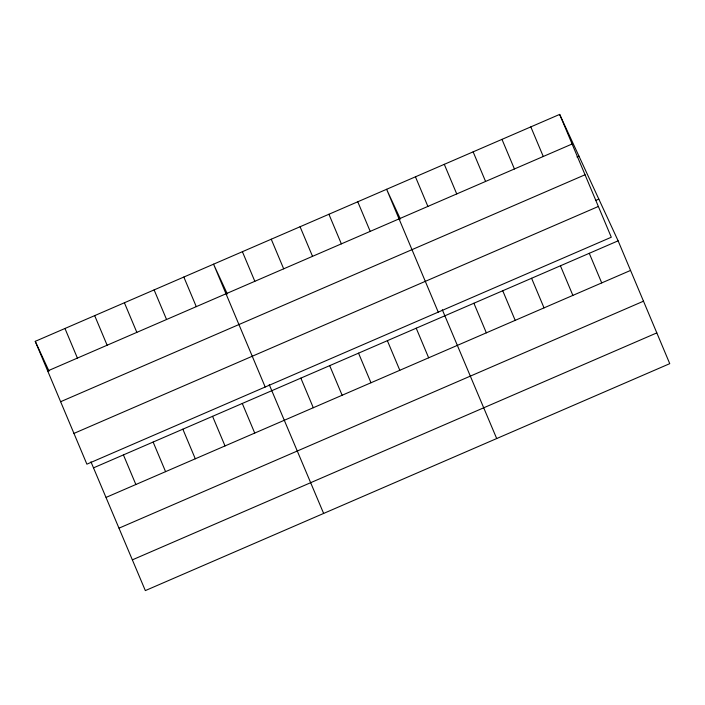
<?xml version="1.0" encoding="UTF-8"?>
<svg xmlns="http://www.w3.org/2000/svg" width="705" height="705" viewBox="0 0 705 705"><rect width="100%" height="100%" fill="white"/><g stroke="black" fill="none" stroke-linecap="round" stroke-linejoin="round"><path stroke-width="1.06" d="M559.664 114.404L611.297 237.232L86.882 464.172L35.25 341.343L559.664 114.404L618.118 240.828L669.75 363.657L145.336 590.596L90.945 461.81M47.693 370.945L572.108 144.005M576.963 156.986L578.955 156.122M60.63 401.709L585.035 174.769M595.84 200.396L598.827 199.11M73.954 433.408L598.36 206.468M93.703 467.767L618.118 240.828M106.147 497.369L630.561 270.429M119.083 528.133L643.489 301.194M132.408 559.832L656.813 332.892M400.387 219.096L386.604 189.293L438.237 312.121M442.308 309.759L496.69 438.545M227.327 293.985L213.553 264.181L265.186 387.01M269.248 384.648L323.639 513.443M35.25 341.343L49.024 371.147M589.274 253.306L601.717 282.908M530.821 126.882L543.264 156.484M560.431 265.794L572.874 295.395M501.978 139.361L514.421 168.971M531.588 278.272L544.031 307.873M473.134 151.848L485.578 181.449M502.744 290.751L515.188 320.352M444.291 164.327L456.734 193.928M473.901 303.238L486.344 332.839M415.448 176.814L427.891 206.415M416.214 328.195L428.658 357.805M357.761 201.771L370.204 231.372M387.371 340.682L399.814 370.284M328.918 214.258L341.361 243.86M358.537 353.161L370.98 382.762M300.074 226.737L312.526 256.338M329.693 365.648L342.137 395.249M271.24 239.215L283.683 268.825M300.85 378.127L313.293 407.728M242.397 251.703L254.84 281.304M242.291 403.471L254.734 433.073M183.838 277.047L196.281 306.649M212.566 416.329L225.018 445.93M154.113 289.905L166.556 319.506M182.851 429.186L195.294 458.788M124.397 302.762L136.84 332.363M153.135 442.053L165.578 471.654M94.681 315.62L107.125 345.221M123.419 454.91L135.862 484.511M64.966 328.486L77.409 358.087"/></g></svg>
